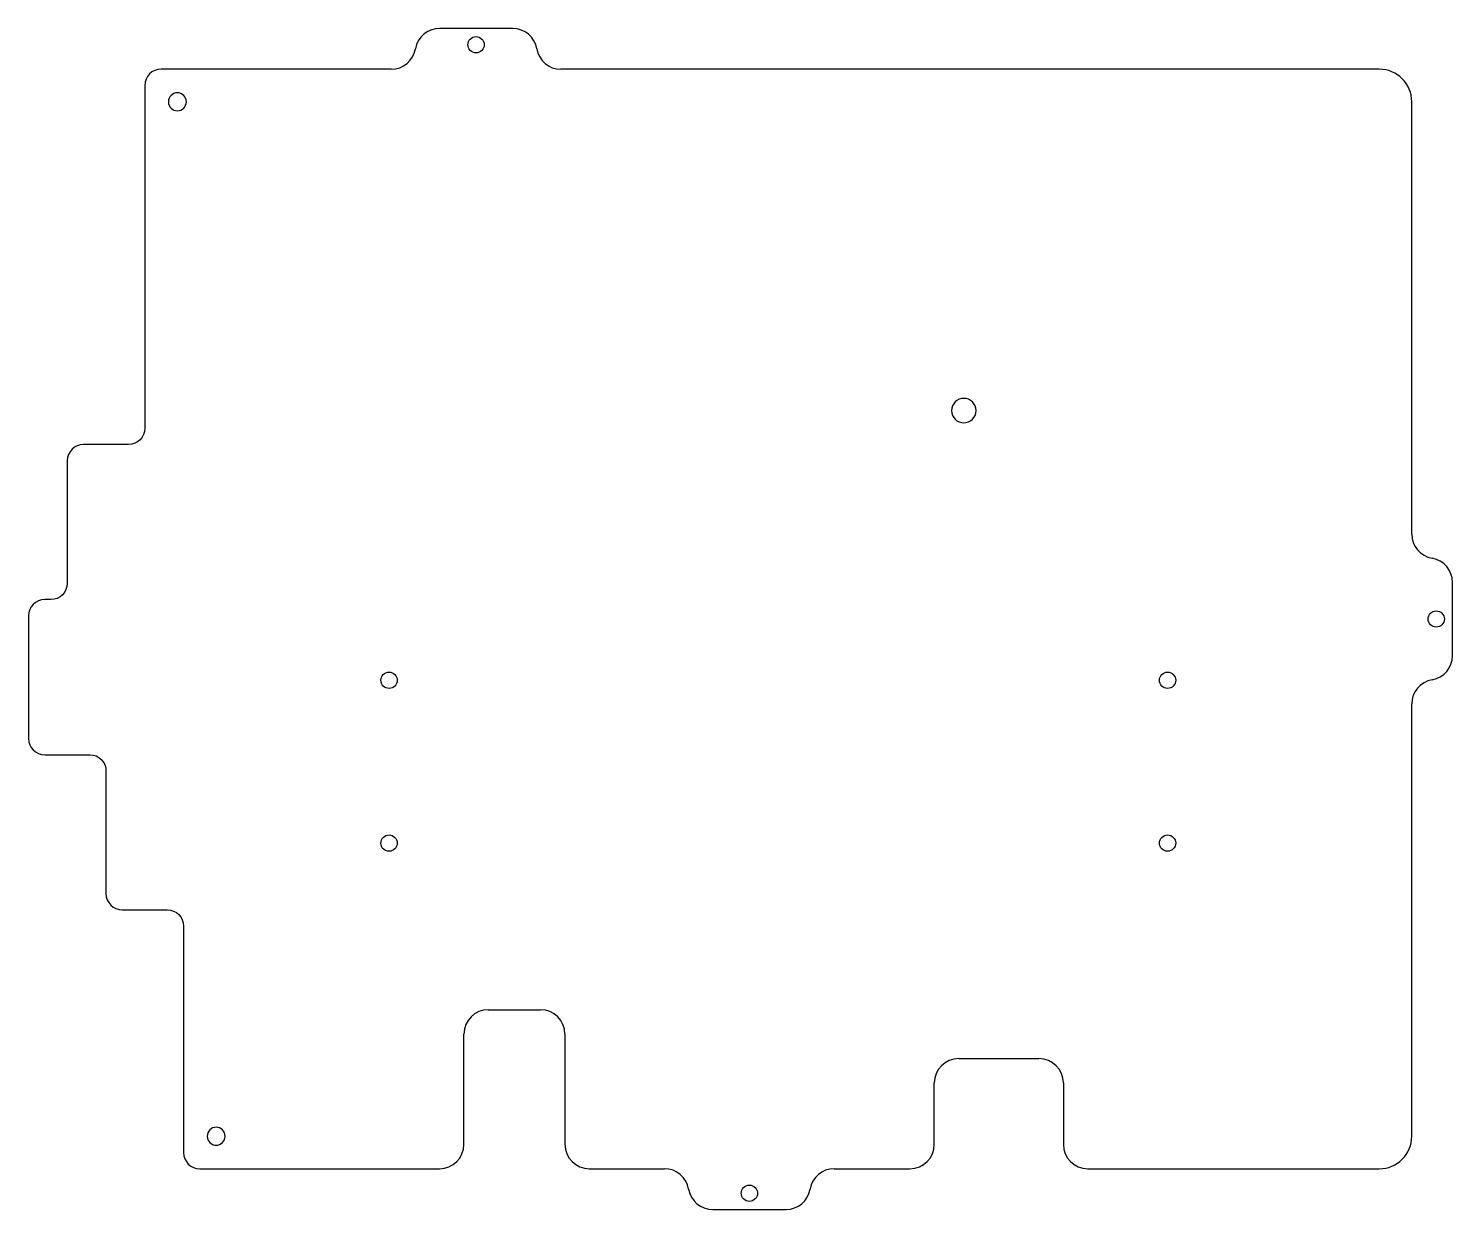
# Model space of a CAD drawing. Header units: millimetres. Extents: x -87 to 87, y -73 to 73.
import ezdxf

# ---------------------------------------------------------------- set-up
doc = ezdxf.new("R2010")
doc.units = ezdxf.units.MM
doc.layers.get('0').update_dxf_attribs({"linetype": 'CONTINUOUS'})

msp = doc.modelspace()

# ---------------------------------------------------------------- linework, layer by layer
for p, q in [((-27.98, 72.53), (-36.98, 72.53)), ((-42.9, 67.53), (-71.17, 67.53)), ((78.46, 67.53), (-22.07, 67.53)), ((-73.17, 65.53), (-73.17, 23.43)), ((82.46, 10.42), (82.46, 63.53)), ((-75.17, 21.43), (-80.7, 21.43)), ((-82.7, 19.43), (-82.7, 4.38)), ((87.46, -4.5), (87.46, 4.5)), ((-84.7, 2.38), (-85.46, 2.38)), ((-87.46, 0.38), (-87.46, -14.67)), ((82.46, -63.53), (82.46, -10.42)), ((-85.46, -16.67), (-79.94, -16.67)), ((-77.94, -18.67), (-77.94, -33.72)), ((-75.94, -35.72), (-70.41, -35.72)), ((-68.41, -37.72), (-68.41, -65.53)), ((-30.98, -47.99), (-24.57, -47.99)), ((-33.98, -64.53), (-33.98, -50.99)), ((-21.57, -50.99), (-21.57, -64.53)), ((26.8, -53.99), (36.66, -53.99)), ((23.8, -64.53), (23.8, -56.99)), ((39.66, -56.99), (39.66, -64.53)), ((-66.41, -67.53), (-36.98, -67.53)), ((-18.57, -67.53), (-9.33, -67.53)), ((11.5, -67.53), (20.8, -67.53)), ((42.66, -67.53), (78.46, -67.53)), ((-3.41, -72.53), (5.59, -72.53))]:
    msp.add_line(p, q)
for centre in [(-32.48, 70.53), (85.46, 0), (-43.17, -7.53), (52.46, -7.53), (-43.17, -27.53), (52.46, -27.53), (1.09, -70.53)]:
    msp.add_circle(centre, 1)
for centre, start, end in [((-36.98, 69.53), 90, 170.4059), ((-27.98, 69.53), 9.5941, 90), ((-42.9, 70.53), 270, 350.4059), ((-22.07, 70.53), 189.5941, 270), ((85.46, 10.42), 180, 260.4059), ((84.46, 4.5), 0, 80.4059), ((84.46, -4.5), 279.5941, 360), ((85.46, -10.42), 99.5941, 180), ((-30.98, -50.99), 90, 180), ((-24.57, -50.99), 0, 90), ((26.8, -56.99), 90, 180), ((36.66, -56.99), 0, 90), ((-36.98, -64.53), 270, 360), ((-18.57, -64.53), 180, 270), ((20.8, -64.53), 270, 360), ((42.66, -64.53), 180, 270), ((-9.33, -70.53), 9.5941, 90), ((11.5, -70.53), 90, 170.4059), ((-3.41, -69.53), 189.5941, 270), ((5.59, -69.53), 270, 350.4059)]:
    msp.add_arc(centre, 3, start, end)
for points in [[(-71.17, 67.53), (-72.28, 67.53), (-73.17, 66.64), (-73.17, 65.53)], [(82.46, 63.53), (82.46, 65.74), (80.67, 67.53), (78.46, 67.53)], [(-73.17, 23.43), (-73.17, 22.33), (-74.07, 21.43), (-75.17, 21.43)], [(-80.7, 21.43), (-81.8, 21.43), (-82.7, 20.54), (-82.7, 19.43)], [(-82.7, 4.38), (-82.7, 3.28), (-83.59, 2.38), (-84.7, 2.38)], [(-85.46, 2.38), (-86.57, 2.38), (-87.46, 1.49), (-87.46, 0.38)], [(-87.46, -14.67), (-87.46, -15.77), (-86.57, -16.67), (-85.46, -16.67)], [(-79.94, -16.67), (-78.83, -16.67), (-77.94, -17.56), (-77.94, -18.67)], [(-77.94, -33.72), (-77.94, -34.82), (-77.04, -35.72), (-75.94, -35.72)], [(-70.41, -35.72), (-69.31, -35.72), (-68.41, -36.61), (-68.41, -37.72)], [(78.46, -67.53), (80.67, -67.53), (82.46, -65.74), (82.46, -63.53)], [(-68.41, -65.53), (-68.41, -66.64), (-67.52, -67.53), (-66.41, -67.53)]]:
    msp.add_open_spline(points, degree=3)
for points in [[(-68.07, 63.53), (-68.07, 62.92), (-68.57, 62.43), (-69.17, 62.43), (-69.78, 62.43), (-70.27, 62.92), (-70.27, 63.53), (-70.27, 64.14), (-69.78, 64.63), (-69.17, 64.63), (-68.57, 64.63), (-68.07, 64.14), (-68.07, 63.53)], [(27.43, 24.1), (26.6, 24.1), (25.93, 24.77), (25.93, 25.6), (25.93, 26.43), (26.6, 27.1), (27.43, 27.1), (28.26, 27.1), (28.93, 26.43), (28.93, 25.6), (28.93, 24.77), (28.26, 24.1), (27.43, 24.1)], [(-63.31, -63.53), (-63.31, -64.14), (-63.8, -64.63), (-64.41, -64.63), (-65.02, -64.63), (-65.51, -64.14), (-65.51, -63.53), (-65.51, -62.92), (-65.02, -62.43), (-64.41, -62.43), (-63.8, -62.43), (-63.31, -62.92), (-63.31, -63.53)]]:
    msp.add_open_spline(points, degree=3, knots=[-4, -4, -4, -4, -3, -3, -3, -2, -2, -2, -1, -1, -1, 0, 0, 0, 0])

doc.saveas('drawing.dxf')
